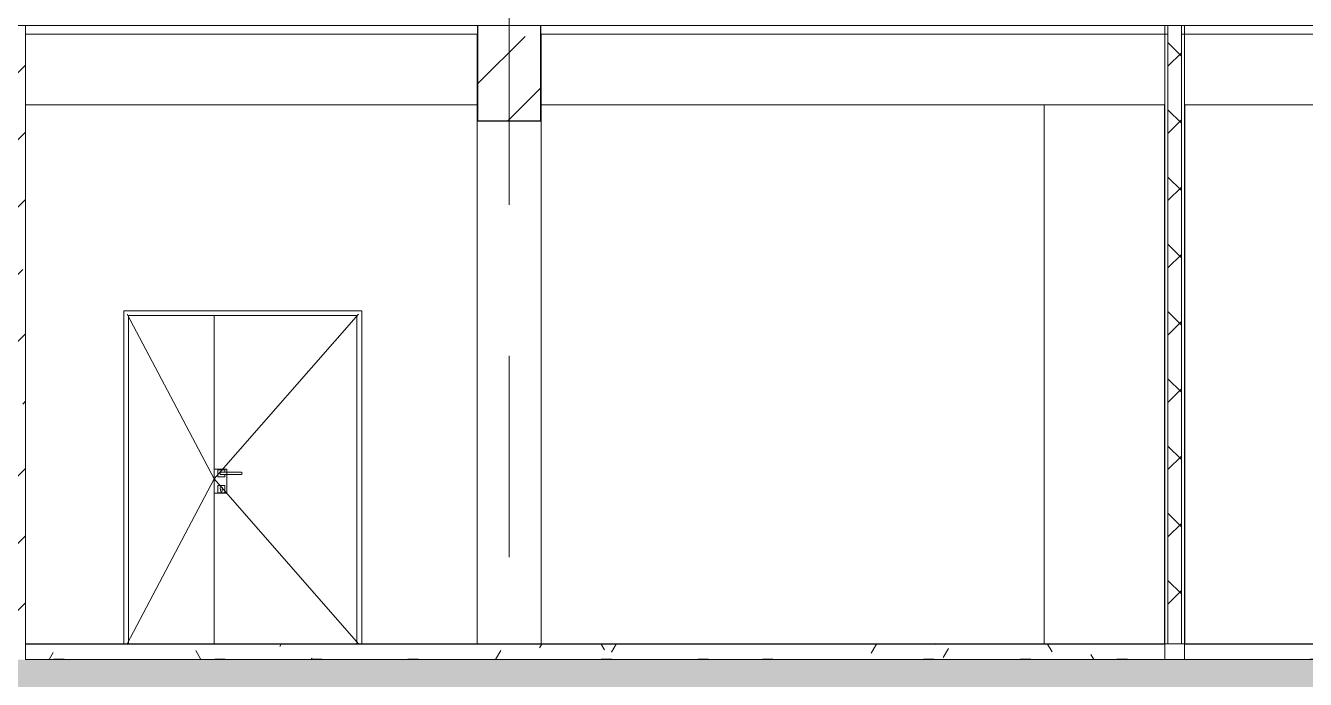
# Model space of a CAD drawing. Header units: millimetres. Extents: x -37960 to 31006, y -24503 to 30326.
# Drawn here: x 8667 to 16740, y 20775 to 24900 of the extents above; entities that cross this region are included whole.
import ezdxf

# ---------------------------------------------------------------- set-up
doc = ezdxf.new("R2010")
doc.units = ezdxf.units.MM
doc.linetypes.add('Осевые', pattern=[6350, 1270, -952.5, 3175, -952.5])
for name, color, linetype, lineweight in [('Двери', 7, 'Continuous', 9), ('Каркас несущий', 7, 'Continuous', 9), ('Каркас несущий-1', 7, 'Continuous', 25), ('Каркас_Импост', 7, 'Continuous', 9), ('Общие ребра', 7, 'Continuous', 9), ('Основа _2_-1', 7, 'Continuous', 9), ('Отделка 1 _4_-1', 7, 'Continuous', 9), ('Панель', 7, 'Continuous', 9), ('Перекрытия', 7, 'Continuous', 9), ('Стены', 7, 'Continuous', 9), ('Структура _1_', 7, 'Continuous', 18), ('Штриховка разреза-3', 7, 'Continuous', 9), ('Элементы узлов', 7, 'Continuous', 9)]:
    doc.layers.add(name, color=color, linetype=linetype, lineweight=lineweight)
doc.layers.add('Оси-3', color=7, linetype='Осевые', lineweight=9, true_color=0xaaaaaa)
pattern_1 = [(45, (-3145.5, 6475), (-424.264, 424.264), [600, -100, 20, -100]), (45, (-3145.5, 6899), (-424.264, 424.264), [])]
pattern_2 = [(0, (-3145.52, 6475), (812.8, 203.2), [67.056, -542.544, 67.056, -542.544, -3251.2]), (0, (-3145.52, 6475), (812.8, 203.2), [-1219.2, 67.056, -1152.144, 67.056, -542.544, -1422.4]), (0, (-3145.52, 6475), (812.8, 203.2), [-3048, 67.056, -339.344, 67.056, -948.944]), (120, (-2840.72, 6576.6), (-582.3764, 602.3054), [67.056, -542.544, 67.056, -3793.744]), (120, (-2840.72, 6576.6), (-582.3764, 602.3054), [-676.656, -542.544, 67.056, -1152.144, -2032]), (120, (-2840.72, 6576.6), (-582.3764, 602.3054), [-2438.4, 67.056, -542.544, 67.056, -1355.344]), (120, (-2840.72, 6576.6), (-582.3764, 602.3054), [-3115.056, -339.344, 67.056, -948.944]), (240, (-2739.12, 6983), (-230.4236, -805.5054), [67.056, -542.544, 67.056, -542.544, -3251.2]), (240, (-2739.12, 6983), (-230.4236, -805.5054), [-1219.2, 67.056, -1152.144, 67.056, -542.544, -1422.4]), (240, (-2739.12, 6983), (-230.4236, -805.5054), [-3048, 67.056, -339.344, 67.056, -948.944])]

# ---------------------------------------------------------------- blocks, each defined once
blk = doc.blocks.new('Дверь - Полуторная_001 - ДВ3__21-15-6256134-Разрез 3-3')
at = {"layer": 'Двери'}
for p, q in [((9857.1, 22127.5), (9857.1, 22132.5)), ((9857.1, 22132.5), (9857.1, 22127.5)), ((9857.1, 22127.5), (9857.1, 21922.5)), ((9857.1, 21949), (9857.1, 22101)), ((9857.1, 22101), (9937.1, 22101)), ((9924.6, 22097.5), (9879.6, 22097.5)), ((9879.6, 22097.5), (9879.6, 22052.5)), ((9879.6, 22052.5), (9924.6, 22052.5)), ((9894.6, 22082.5), (9894.6, 22067.5)), ((9894.6, 22082.5), (9898.9, 22082.5)), ((9894.6, 22082.5), (9894.6, 22067.5)), ((9898.9, 22067.5), (9894.6, 22067.5)), ((9898.9, 22082.5), (10024.6, 22082.5)), ((10024.6, 22067.5), (9898.9, 22067.5)), ((10024.6, 22082.5), (9909.6, 22082.5)), ((9909.6, 22067.5), (10024.6, 22067.5)), ((9924.6, 22082.5), (9924.6, 22097.5)), ((9924.6, 22052.5), (9924.6, 22067.5)), ((9937.1, 22101), (9937.1, 21949)), ((10024.6, 22082.5), (10028, 22082.5)), ((10028, 22067.5), (10024.6, 22067.5)), ((10031.2, 22067.5), (10031.2, 22082.5)), ((9924.6, 21997.5), (9879.6, 21997.5)), ((9879.6, 21997.5), (9879.6, 21952.5)), ((9897.1, 21974), (9897.1, 21963.8)), ((9897.1, 21974), (9897.1, 21963.8)), ((9907.1, 21963.8), (9907.1, 21974)), ((9907.1, 21963.8), (9907.1, 21974)), ((9924.6, 21952.5), (9924.6, 21997.5)), ((9937.1, 21949), (9857.1, 21949)), ((9857.1, 21922.5), (9857.1, 21917.5)), ((9857.1, 21917.5), (9857.1, 21922.5)), ((9879.6, 21952.5), (9924.6, 21952.5))]:
    blk.add_line(p, q, dxfattribs=at)
for centre, radius, start, end in [((9902.1, 21980.8), 8.37, 306.67367, 233.32633), ((9902.1, 21980.8), 8.37, 218.9937, 233.32633), ((9902.1, 21963.8), 5, 180, 0), ((9902.1, 21963.8), 5, 240, 300), ((9902.1, 21980.8), 8.37, 306.67367, 321.0063)]:
    blk.add_arc(centre, radius, start, end, dxfattribs=at)
at = {"layer": 'Каркас_Импост'}
for p, q in [((9287.1, 23100), (9287.1, 21000)), ((10787.1, 23100), (9287.1, 23100)), ((10787.1, 21000), (10787.1, 23100)), ((9317.1, 21000), (9317.1, 23070)), ((9317.1, 23070), (10757.1, 23070)), ((10757.1, 23070), (10757.1, 21000)), ((9317.1, 21000), (9287.1, 21000)), ((10787.1, 21000), (10758.5, 21000))]:
    blk.add_line(p, q, dxfattribs=at)
at = {"layer": 'Панель'}
for p, q in [((9857.1, 23070), (9857.1, 21000)), ((9857.1, 21000), (9857.1, 23070)), ((9308.1, 21000), (9857.1, 21000)), ((9857.1, 21000), (10766.1, 21000))]:
    blk.add_line(p, q, dxfattribs=at)
at = {"layer": 'Элементы узлов'}
for p, q in [((9857.1, 22039.5), (9308.1, 23079)), ((9857.1, 22039.5), (10766.1, 23079)), ((9308.1, 21000), (9857.1, 22039.5)), ((10766.1, 21000), (9857.1, 22039.5))]:
    blk.add_line(p, q, dxfattribs=at)

msp = doc.modelspace()

# ---------------------------------------------------------------- hatches: boundary and pattern name
at = {"layer": 'Каркас несущий'}
h = msp.add_hatch(dxfattribs=at)
h.set_pattern_fill('FP_2', color=256, style=0, pattern_type=2)
h.set_pattern_definition(pattern_1)
h.paths.add_polyline_path([(11517.1, 24300), (11917.1, 24300), (11917.1, 24900), (11517.1, 24900), (11517.1, 24845)], flags=0)
at = {"layer": 'Штриховка разреза-3'}
h = msp.add_hatch(dxfattribs=at)
h.set_pattern_fill('FP_2', color=256, style=0, pattern_type=2)
h.set_pattern_definition(pattern_1)
h.paths.add_polyline_path([(8667.1, 20900), (8667.1, 24900), (8367.1, 24900), (8367.1, 20900), (8441.2, 20900)], flags=0)
h.paths.add_polyline_path([(8667.1, 25100), (8667.1, 27730), (8367.1, 27730), (8367.1, 25100), (8441.2, 25100)], flags=0)
h = msp.add_hatch(dxfattribs=at)
h.set_pattern_fill('FP_6', color=256, style=0, pattern_type=2)
h.set_pattern_definition([(45, (-3145.52, 6475), (-212.132, 212.132), []), (135, (-3145.52, 6475), (-212.132, -212.132), [])])
h.paths.add_polyline_path([(15957.1, 21000), (15957.1, 24900), (15872.1, 24900), (15872.1, 21000), (15907.9, 21000)], flags=0)
h = msp.add_hatch(dxfattribs=at)
h.set_pattern_fill('FP_3', color=256, style=0, pattern_type=2)
h.set_pattern_definition(pattern_2)
h.paths.add_polyline_path([(15852.1, 20900), (15852.1, 20998), (8667.1, 20998), (8667.1, 20900), (15393, 20900)], flags=0)
h = msp.add_hatch(dxfattribs=at)
h.set_pattern_fill('FP_3', color=256, style=0, pattern_type=2)
h.set_pattern_definition(pattern_2)
h.paths.add_polyline_path([(23117.1, 20900), (23567.1, 20900), (23567.1, 20998), (15977.1, 20998), (15977.1, 20900), (22602.2, 20900)], flags=0)
h = msp.add_hatch(dxfattribs=at)
h.set_pattern_fill('FP_2', color=256, style=0, pattern_type=2)
h.set_pattern_definition(pattern_1)
h.paths.add_polyline_path([(-31682.9, 20650), (-15732.9, 20650), (-15732.9, 20900), (-31682.9, 20900), (-31682.9, 20853.6)], flags=0)
h.paths.add_polyline_path([(23867.1, 20650), (23867.1, 20900), (8367.1, 20900), (8367.1, 20650), (23632.1, 20650)], flags=0)

# ---------------------------------------------------------------- linework, layer by layer
at = {"layer": 'Каркас несущий'}
for p, q in [((8371.7, 24900), (11517.1, 24900)), ((11917.1, 24900), (11517.1, 24900)), ((11917.1, 24900), (23567.1, 24900)), ((11517.1, 24846), (11517.1, 24845)), ((11917.1, 24845), (11917.1, 24846)), ((8667.1, 24400), (8669.1, 24400)), ((8669.1, 24400), (11515.1, 24400)), ((11917.1, 24400), (15850.1, 24400)), ((15850.1, 24400), (15852.1, 24400)), ((15977.1, 24400), (23567.1, 24400))]:
    msp.add_line(p, q, dxfattribs=at)
at = {"layer": 'Каркас несущий-1'}
for p, q in [((11517.1, 24900), (11517.1, 24846)), ((11917.1, 24846), (11917.1, 24900)), ((11517.1, 24845), (11517.1, 24300)), ((11917.1, 24300), (11917.1, 24845)), ((11517.1, 24300), (11917.1, 24300))]:
    msp.add_line(p, q, dxfattribs=at)
at = {"layer": 'Общие ребра'}
for p, q in [((11517.1, 24900), (11917.1, 24900)), ((15872.1, 21000), (15872.1, 24900)), ((15957.1, 21000), (15957.1, 24900)), ((11517.1, 24845), (11517.1, 24846)), ((11917.1, 24846), (11917.1, 24845)), ((15852.1, 20998), (8667.1, 20998)), ((23567.1, 20998), (15977.1, 20998))]:
    msp.add_line(p, q, dxfattribs=at)
at = {"layer": 'Оси-3'}
msp.add_line((11717.1, -22903.4), (11717.1, 29000), dxfattribs=at)
at = {"layer": 'Основа _2_-1'}
for p, q in [((15957.1, 24900), (15872.1, 24900)), ((8667.1, 20998), (8667.1, 20900)), ((15852.1, 20900), (15852.1, 20998)), ((15872.1, 21000), (15957.1, 21000)), ((15977.1, 20998), (15977.1, 20900)), ((8667.1, 20900), (15852.1, 20900)), ((15977.1, 20900), (23567.1, 20900))]:
    msp.add_line(p, q, dxfattribs=at)
at = {"layer": 'Отделка 1 _4_-1'}
for p, q in [((15852.1, 24900), (15852.1, 21000)), ((15872.1, 24900), (15852.1, 24900)), ((15977.1, 24900), (15957.1, 24900)), ((15977.1, 21000), (15977.1, 24900)), ((11517.1, 24846), (8669.1, 24846)), ((8669.1, 24845), (11517.1, 24845)), ((15850.1, 24846), (11917.1, 24846)), ((11917.1, 24845), (15850.1, 24845)), ((15867.1, 24846), (15852.1, 24846)), ((15852.1, 24845), (15867.1, 24845)), ((15867.1, 24845), (15867.1, 24846)), ((15977.1, 24846), (15962.1, 24846)), ((15962.1, 24846), (15962.1, 24845)), ((15962.1, 24845), (15977.1, 24845)), ((23565.1, 24846), (15979.1, 24846)), ((15979.1, 24845), (23565.1, 24845)), ((15852.1, 21000), (8667.1, 21000)), ((8667.1, 21000), (8667.1, 20998)), ((15852.1, 21000), (15872.1, 21000)), ((15852.1, 20998), (15852.1, 21000)), ((15957.1, 21000), (15977.1, 21000)), ((23567.1, 21000), (15977.1, 21000)), ((15977.1, 21000), (15977.1, 20998))]:
    msp.add_line(p, q, dxfattribs=at)
at = {"layer": 'Перекрытия'}
for p, q in [((15097.1, 21000), (15852.1, 21000)), ((15852.1, 20900), (15852.1, 21000)), ((15977.1, 20900), (15977.1, 21000)), ((15977.1, 21000), (16737.1, 21000)), ((10517.1, 20900), (11137.1, 20900)), ((11137.1, 20900), (11567.1, 20900)), ((11137.1, 20900), (11657.1, 20900)), ((11567.1, 20900), (11867.1, 20900)), ((11867.1, 20900), (11967.1, 20900)), ((11967.1, 20900), (12927.1, 20900)), ((12927.1, 20900), (13017.1, 20900)), ((13017.1, 20900), (23866.9, 20900)), ((15852.1, 20900), (15097.1, 20900)), ((15217.1, 20900), (16617.1, 20900)), ((16737.1, 20900), (15977.1, 20900))]:
    msp.add_line(p, q, dxfattribs=at)
at = {"layer": 'Стены'}
for p, q in [((11515.1, 24845), (11515.1, 21000)), ((11919.1, 24845), (11917.1, 24845)), ((11919.1, 24845), (11919.1, 21000)), ((11515.1, 21000), (11515.1, 24400)), ((15852.1, 24400), (11917.1, 24400)), ((15852.1, 24400), (12122.1, 24400)), ((15850.1, 24400), (15092.1, 24400)), ((15092.1, 24400), (15092.1, 21000)), ((15850.1, 21000), (15850.1, 24400)), ((16737.1, 24400), (15977.1, 24400)), ((16737.1, 24400), (15977.1, 24400)), ((16737.1, 24400), (15979.1, 24400)), ((15979.1, 24400), (15979.1, 21000)), ((9287.1, 21010), (9287.1, 23100)), ((9287.1, 23100), (10787.1, 23100)), ((10787.1, 23100), (10787.1, 21010)), ((8669.1, 21000), (9287.1, 21000)), ((9287.1, 21000), (9287.1, 21010)), ((10787.1, 21010), (10787.1, 21000)), ((10787.1, 21000), (11515.1, 21000)), ((11515.1, 21000), (11917.1, 21000)), ((11919.1, 21000), (15850.1, 21000)), ((15092.1, 21000), (15850.1, 21000)), ((15979.1, 21000), (19017.1, 21000)), ((15979.1, 21000), (16737.1, 21000)), ((16742.1, 21000), (16737.1, 21000)), ((12122.1, 20900), (15852.1, 20900)), ((15977.1, 20900), (23567.1, 20900))]:
    msp.add_line(p, q, dxfattribs=at)
at = {"layer": 'Структура _1_'}
for p, q in [((8667.1, 20900), (8667.1, 24900)), ((8667.1, 24900), (11517.1, 24900)), ((11917.1, 24900), (23567.1, 24900)), ((8669.1, 24846), (8667.1, 24846)), ((8667.1, 24846), (8667.1, 24845)), ((15852.1, 24846), (15850.1, 24846)), ((15979.1, 24846), (15977.1, 24846)), ((23867.1, 20900), (8667.1, 20900))]:
    msp.add_line(p, q, dxfattribs=at)

# ---------------------------------------------------------------- block references
at = {"layer": 'Двери'}
msp.add_blockref('Дверь - Полуторная_001 - ДВ3__21-15-6256134-Разрез 3-3', (0, 0), dxfattribs=at)

doc.saveas('drawing.dxf')
